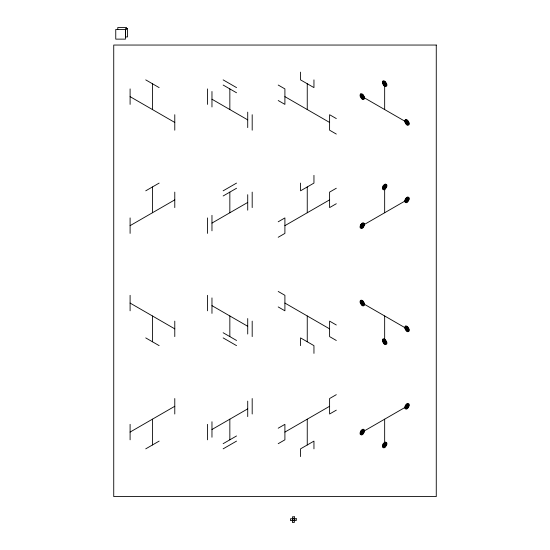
<?xml version="1.0" encoding="UTF-8"?>
<svg xmlns="http://www.w3.org/2000/svg" width="550" height="550" viewBox="0 0 550 550"><rect width="100%" height="100%" fill="white"/><g stroke="black" fill="none" stroke-linecap="round" stroke-linejoin="round"><path stroke-width="0.82" d="M145.736 190.822L159.142 183.088M130.096 225.658L174.783 199.856M223.142 190.822L236.548 183.088M223.142 195.986L236.548 188.244M211.97 223.08L247.72 202.434M278.204 221.788L284.907 217.917L284.907 233.399L278.204 237.27M336.304 188.244L329.601 192.115L329.601 207.597L336.304 203.727M284.907 225.658L329.601 199.856M362.312 225.658L407.007 199.856M130.096 432.08L174.783 406.278M145.736 448.848L159.142 441.107M211.97 429.495L247.72 408.856M223.142 443.685L236.548 435.951M223.142 448.848L236.548 441.107M278.204 428.209L284.907 424.339L284.907 439.821L278.204 443.685M336.304 394.666L329.601 398.537L329.601 414.013L336.304 410.149M284.907 432.08L329.601 406.278M362.312 432.08L407.007 406.278M292.414 518.629L294.312 518.629M292.414 520.685L294.312 520.685M362.312 96.649L407.007 122.451M278.204 85.037L284.907 88.907L284.907 104.39L278.204 100.519M336.304 118.58L329.601 114.709L329.601 130.192L336.304 134.062M284.907 96.649L329.601 122.451M223.142 79.874L236.548 87.615M223.142 85.037L236.548 92.778M211.97 99.227L247.72 119.873M145.736 79.874L159.142 87.615M130.096 96.649L174.783 122.451M362.312 303.064L407.007 328.866M278.204 291.452L284.907 295.322L284.907 310.805L278.204 306.934M336.304 324.995L329.601 321.124L329.601 336.607L336.304 340.478M284.907 303.064L329.601 328.866M211.97 305.649L247.72 326.288M223.142 332.736L236.548 340.478M223.142 337.899L236.548 345.641M130.096 303.064L174.783 328.866M145.736 337.899L159.142 345.641M384.663 83.744L384.663 109.546M384.663 186.952L384.663 212.761M384.663 315.968L384.663 341.77M384.663 419.176L384.663 444.978M313.954 79.874L313.954 87.615L300.548 79.874L300.548 72.133M313.954 175.347L313.954 183.088L300.548 190.822L300.548 183.088M313.954 353.382L313.954 345.641L300.548 337.899L300.548 345.641M313.954 448.848L313.954 441.107L300.548 448.848L300.548 456.589M307.251 83.744L307.251 109.546M307.251 186.952L307.251 212.761M307.251 315.968L307.251 341.77M307.251 419.176L307.251 444.978M294.346 518.746L294.346 520.568M252.189 114.709L252.189 130.192M252.189 192.115L252.189 207.597M252.189 321.124L252.189 336.607M252.189 398.537L252.189 414.013M247.72 112.131L247.72 127.607M247.72 194.693L247.72 210.176M247.72 318.546L247.72 334.029M247.72 401.115L247.72 416.598M229.845 88.907L229.845 109.546M229.845 192.115L229.845 212.761M229.845 315.968L229.845 336.607M229.845 419.176L229.845 439.821M211.97 91.486L211.97 106.968M211.97 215.339L211.97 230.821M211.97 297.907L211.97 313.39M211.97 421.754L211.97 437.236M207.501 88.907L207.501 104.39M207.501 217.917L207.501 233.399M207.501 295.322L207.501 310.805M207.501 424.339L207.501 439.821M174.783 114.709L174.783 130.192M174.783 192.115L174.783 207.597M174.783 321.124L174.783 336.607M174.783 398.537L174.783 414.013M152.439 83.744L152.439 109.546M152.439 186.952L152.439 212.761M152.439 315.968L152.439 341.77M152.439 419.176L152.439 444.978M130.096 88.907L130.096 104.39M130.096 217.917L130.096 233.399M130.096 295.322L130.096 310.805M130.096 424.339L130.096 439.821M125.434 29.459L125.434 39.133L115.754 39.133L115.754 29.459L126.555 29.432L126.555 27.5L117.782 27.5L117.782 29.432M361.481 225.761C362.443 229.838 364.595 221.272 361.481 225.761M361.9 225.713C362.388 227.432 363.213 223.719 361.9 225.713M383.824 187.062C384.787 191.139 386.946 182.572 383.824 187.062M384.244 187.007C384.732 188.726 385.557 185.02 384.244 187.007M361.481 432.183C362.443 436.26 364.595 427.694 361.481 432.183M361.9 432.128C362.388 433.847 363.213 430.141 361.9 432.128M406.168 199.959C407.131 204.036 409.289 195.47 406.168 199.959M406.587 199.911C407.076 201.63 407.901 197.917 406.587 199.911M383.824 445.081C384.787 449.164 386.946 440.598 383.824 445.081M384.244 445.033C384.732 446.751 385.557 443.039 384.244 445.033M406.168 406.381C407.131 410.458 409.289 401.892 406.168 406.381M406.587 406.326C407.076 408.045 407.901 404.339 406.587 406.326M361.501 95.748C361.694 100.011 364.842 95.494 361.501 95.748M361.907 96.202C362.003 98.333 363.578 96.071 361.907 96.202M383.845 82.851C384.038 87.113 387.193 82.589 383.845 82.851M384.251 83.297C384.347 85.429 385.928 83.167 384.251 83.297M361.501 302.17C361.694 306.433 364.842 301.909 361.501 302.17M361.907 302.617C362.003 304.748 363.578 302.486 361.907 302.617M406.196 121.55C406.388 125.812 409.537 121.296 406.196 121.55M406.601 122.004C406.697 124.135 408.272 121.873 406.601 122.004M383.845 340.876C384.038 345.139 387.193 340.615 383.845 340.876M384.251 341.323C384.347 343.454 385.928 341.192 384.251 341.323M406.196 327.972C406.388 332.234 409.537 327.711 406.196 327.972M406.601 328.419C406.697 330.55 408.272 328.288 406.601 328.419M360.731 224.744L360.229 225.919A3.609 3.609 0 0 0 360.078 226.951A2.448 2.448 0 0 0 360.298 227.961L361.391 228.539A2.303 2.303 0 0 0 362.312 228.236A3.609 3.609 0 0 0 363.131 227.597L364.402 225.397A3.609 3.609 0 0 0 364.547 224.366A2.303 2.303 0 0 0 364.341 223.417L363.241 222.778A2.303 2.303 0 0 0 362.312 223.08A3.609 3.609 0 0 0 361.501 223.719L360.731 224.744M361.047 224.929L360.649 225.864A2.888 2.888 0 0 0 360.525 226.689A1.959 1.959 0 0 0 360.704 227.501L361.577 227.961A1.843 1.843 0 0 0 362.312 227.721A2.888 2.888 0 0 0 362.966 227.205L363.983 225.452A2.888 2.888 0 0 0 364.1 224.627A1.843 1.843 0 0 0 363.935 223.864L363.055 223.355A1.843 1.843 0 0 0 362.312 223.596A2.888 2.888 0 0 0 361.659 224.111L361.047 224.929M361.364 225.108L361.061 225.816A2.166 2.166 0 0 0 360.972 226.435A1.471 1.471 0 0 0 361.103 227.04L361.763 227.384A1.382 1.382 0 0 0 362.312 227.205A2.166 2.166 0 0 0 362.808 226.82L363.564 225.5A2.166 2.166 0 0 0 363.653 224.881A1.382 1.382 0 0 0 363.529 224.317L362.869 223.933A1.382 1.382 0 0 0 362.312 224.111A2.166 2.166 0 0 0 361.824 224.496L361.364 225.108M383.082 186.044L382.573 187.213A3.609 3.609 0 0 0 382.429 188.244A2.448 2.448 0 0 0 382.642 189.255L383.735 189.833A2.303 2.303 0 0 0 384.663 189.537A3.609 3.609 0 0 0 385.474 188.891L386.746 186.691A3.609 3.609 0 0 0 386.897 185.666A2.303 2.303 0 0 0 386.691 184.718L385.584 184.078A2.303 2.303 0 0 0 384.663 184.374A3.609 3.609 0 0 0 383.845 185.02L383.082 186.044M383.398 186.223L382.993 187.165A2.888 2.888 0 0 0 382.876 187.99A1.959 1.959 0 0 0 383.047 188.794L383.921 189.255A1.843 1.843 0 0 0 384.663 189.021A2.888 2.888 0 0 0 385.309 188.506L386.327 186.746A2.888 2.888 0 0 0 386.451 185.921A1.843 1.843 0 0 0 386.286 185.164L385.399 184.656A1.843 1.843 0 0 0 384.663 184.889A2.888 2.888 0 0 0 384.01 185.405L383.398 186.223M383.714 186.409L383.412 187.11A2.166 2.166 0 0 0 383.322 187.729A1.471 1.471 0 0 0 383.453 188.334L384.106 188.684A1.382 1.382 0 0 0 384.663 188.506A2.166 2.166 0 0 0 385.151 188.114L385.908 186.801A2.166 2.166 0 0 0 386.004 186.182A1.382 1.382 0 0 0 385.88 185.611L385.213 185.226A1.382 1.382 0 0 0 384.663 185.405A2.166 2.166 0 0 0 384.168 185.79L383.714 186.409M405.426 198.942L404.924 200.117A3.609 3.609 0 0 0 404.772 201.149A2.448 2.448 0 0 0 404.986 202.153L406.079 202.737A2.303 2.303 0 0 0 407.007 202.434A3.609 3.609 0 0 0 407.818 201.795L409.09 199.595A3.609 3.609 0 0 0 409.241 198.564A2.303 2.303 0 0 0 409.035 197.615L407.928 196.976A2.303 2.303 0 0 0 407.007 197.278A3.609 3.609 0 0 0 406.189 197.917L405.426 198.942M405.742 199.127L405.336 200.062A2.888 2.888 0 0 0 405.219 200.887A1.959 1.959 0 0 0 405.391 201.699L406.264 202.159A1.843 1.843 0 0 0 407.007 201.919A2.888 2.888 0 0 0 407.66 201.403L408.671 199.65A2.888 2.888 0 0 0 408.794 198.825A1.843 1.843 0 0 0 408.629 198.062L407.743 197.553A1.843 1.843 0 0 0 407.007 197.794A2.888 2.888 0 0 0 406.354 198.309L405.742 199.127M406.058 199.306L405.756 200.014A2.166 2.166 0 0 0 405.666 200.633A1.471 1.471 0 0 0 405.797 201.238L406.45 201.582A1.382 1.382 0 0 0 407.007 201.403A2.166 2.166 0 0 0 407.495 201.018L408.258 199.698A2.166 2.166 0 0 0 408.348 199.079A1.382 1.382 0 0 0 408.224 198.509L407.564 198.131A1.382 1.382 0 0 0 407.007 198.309A2.166 2.166 0 0 0 406.519 198.694L406.058 199.306M360.731 431.166L360.229 432.341A3.609 3.609 0 0 0 360.078 433.366A2.448 2.448 0 0 0 360.298 434.376L361.391 434.954A2.303 2.303 0 0 0 362.312 434.658A3.609 3.609 0 0 0 363.131 434.012L364.402 431.819A3.609 3.609 0 0 0 364.547 430.788A2.303 2.303 0 0 0 364.341 429.839L363.241 429.199A2.303 2.303 0 0 0 362.312 429.495A3.609 3.609 0 0 0 361.501 430.141L360.731 431.166M361.047 431.344L360.649 432.286A2.888 2.888 0 0 0 360.525 433.111A1.959 1.959 0 0 0 360.704 433.916L361.577 434.376A1.843 1.843 0 0 0 362.312 434.143A2.888 2.888 0 0 0 362.966 433.627L363.983 431.867A2.888 2.888 0 0 0 364.1 431.042A1.843 1.843 0 0 0 363.935 430.286L363.055 429.777A1.843 1.843 0 0 0 362.312 430.011A2.888 2.888 0 0 0 361.659 430.526L361.047 431.344M361.364 431.53L361.061 432.231A2.166 2.166 0 0 0 360.972 432.85A1.471 1.471 0 0 0 361.103 433.455L361.763 433.806A1.382 1.382 0 0 0 362.312 433.627A2.166 2.166 0 0 0 362.808 433.242L363.564 431.922A2.166 2.166 0 0 0 363.653 431.303A1.382 1.382 0 0 0 363.529 430.732L362.869 430.348A1.382 1.382 0 0 0 362.312 430.526A2.166 2.166 0 0 0 361.824 430.918L361.364 431.53M383.082 444.063L382.573 445.239A3.609 3.609 0 0 0 382.429 446.27A2.448 2.448 0 0 0 382.642 447.281L383.735 447.858A2.303 2.303 0 0 0 384.663 447.556A3.609 3.609 0 0 0 385.474 446.916L386.746 444.716A3.609 3.609 0 0 0 386.897 443.685A2.303 2.303 0 0 0 386.691 442.736L385.584 442.104A2.303 2.303 0 0 0 384.663 442.399A3.609 3.609 0 0 0 383.845 443.039L383.082 444.063M383.398 444.249L382.993 445.191A2.888 2.888 0 0 0 382.876 446.009A1.959 1.959 0 0 0 383.047 446.82L383.921 447.281A1.843 1.843 0 0 0 384.663 447.04A2.888 2.888 0 0 0 385.309 446.524L386.327 444.771A2.888 2.888 0 0 0 386.451 443.946A1.843 1.843 0 0 0 386.286 443.183L385.399 442.674A1.843 1.843 0 0 0 384.663 442.915A2.888 2.888 0 0 0 384.01 443.431L383.398 444.249M383.714 444.434L383.412 445.136A2.166 2.166 0 0 0 383.322 445.754A1.471 1.471 0 0 0 383.453 446.359L384.106 446.703A1.382 1.382 0 0 0 384.663 446.524A2.166 2.166 0 0 0 385.151 446.139L385.908 444.819A2.166 2.166 0 0 0 386.004 444.207A1.382 1.382 0 0 0 385.88 443.637L385.213 443.252A1.382 1.382 0 0 0 384.663 443.431A2.166 2.166 0 0 0 384.168 443.816L383.714 444.434M405.426 405.364L404.924 406.539A3.609 3.609 0 0 0 404.772 407.564A2.448 2.448 0 0 0 404.986 408.574L406.079 409.152A2.303 2.303 0 0 0 407.007 408.856A3.609 3.609 0 0 0 407.818 408.21L409.09 406.017A3.609 3.609 0 0 0 409.241 404.986A2.303 2.303 0 0 0 409.035 404.037L407.928 403.397A2.303 2.303 0 0 0 407.007 403.693A3.609 3.609 0 0 0 406.189 404.339L405.426 405.364M405.742 405.543L405.336 406.484A2.888 2.888 0 0 0 405.219 407.309A1.959 1.959 0 0 0 405.391 408.114L406.264 408.574A1.843 1.843 0 0 0 407.007 408.341A2.888 2.888 0 0 0 407.66 407.825L408.671 406.065A2.888 2.888 0 0 0 408.794 405.24A1.843 1.843 0 0 0 408.629 404.484L407.743 403.975A1.843 1.843 0 0 0 407.007 404.209A2.888 2.888 0 0 0 406.354 404.724L405.742 405.543M406.058 405.728L405.756 406.429A2.166 2.166 0 0 0 405.666 407.048A1.471 1.471 0 0 0 405.797 407.653L406.45 408.004A1.382 1.382 0 0 0 407.007 407.825A2.166 2.166 0 0 0 407.495 407.44L408.258 406.12A2.166 2.166 0 0 0 408.348 405.501A1.382 1.382 0 0 0 408.224 404.931L407.564 404.546A1.382 1.382 0 0 0 407.007 404.724A2.166 2.166 0 0 0 406.519 405.116L406.058 405.728M360.731 93.912L360.284 94.407A2.303 2.303 0 0 0 360.078 95.356A3.609 3.609 0 0 0 360.229 96.387L361.501 98.581A3.609 3.609 0 0 0 362.312 99.227A2.303 2.303 0 0 0 363.241 99.522L364.334 98.945A2.448 2.448 0 0 0 364.547 97.934A3.609 3.609 0 0 0 364.402 96.91L363.131 94.71A3.609 3.609 0 0 0 362.312 94.064A2.303 2.303 0 0 0 361.391 93.768L360.731 93.912M361.047 94.456L360.69 94.854A1.843 1.843 0 0 0 360.525 95.618A2.888 2.888 0 0 0 360.649 96.436L361.659 98.196A2.888 2.888 0 0 0 362.312 98.711A1.843 1.843 0 0 0 363.055 98.952L363.928 98.484A1.959 1.959 0 0 0 364.1 97.68A2.888 2.888 0 0 0 363.983 96.855L362.966 95.095A2.888 2.888 0 0 0 362.312 94.579A1.843 1.843 0 0 0 361.577 94.346L361.047 94.456M361.364 95.006L361.096 95.301A1.382 1.382 0 0 0 360.972 95.872A2.166 2.166 0 0 0 361.061 96.491L361.824 97.811A2.166 2.166 0 0 0 362.312 98.196A1.382 1.382 0 0 0 362.869 98.374L363.522 98.024A1.471 1.471 0 0 0 363.653 97.419A2.166 2.166 0 0 0 363.564 96.807L362.808 95.487A2.166 2.166 0 0 0 362.312 95.102A1.382 1.382 0 0 0 361.763 94.923L361.364 95.006M383.082 81.008L382.628 81.503A2.303 2.303 0 0 0 382.429 82.459A3.609 3.609 0 0 0 382.573 83.483L383.845 85.683A3.609 3.609 0 0 0 384.663 86.329A2.303 2.303 0 0 0 385.584 86.625L386.678 86.047A2.448 2.448 0 0 0 386.897 85.037A3.609 3.609 0 0 0 386.746 84.006L385.474 81.812A3.609 3.609 0 0 0 384.663 81.166A2.303 2.303 0 0 0 383.735 80.871L383.082 81.008M383.398 81.558L383.034 81.95A1.843 1.843 0 0 0 382.876 82.713A2.888 2.888 0 0 0 382.993 83.538L384.01 85.298A2.888 2.888 0 0 0 384.663 85.807A1.843 1.843 0 0 0 385.399 86.047L386.272 85.587A1.959 1.959 0 0 0 386.451 84.776A2.888 2.888 0 0 0 386.327 83.958L385.309 82.198A2.888 2.888 0 0 0 384.663 81.682A1.843 1.843 0 0 0 383.921 81.441L383.398 81.558M383.714 82.101L383.439 82.404A1.382 1.382 0 0 0 383.322 82.974A2.166 2.166 0 0 0 383.412 83.586L384.168 84.906A2.166 2.166 0 0 0 384.663 85.291A1.382 1.382 0 0 0 385.213 85.47L385.873 85.126A1.471 1.471 0 0 0 386.004 84.521A2.166 2.166 0 0 0 385.908 83.903L385.151 82.583A2.166 2.166 0 0 0 384.663 82.198A1.382 1.382 0 0 0 384.106 82.019L383.714 82.101M405.426 119.714L404.979 120.209A2.303 2.303 0 0 0 404.772 121.158A3.609 3.609 0 0 0 404.924 122.189L406.189 124.382A3.609 3.609 0 0 0 407.007 125.029A2.303 2.303 0 0 0 407.928 125.324L409.021 124.747A2.448 2.448 0 0 0 409.241 123.736A3.609 3.609 0 0 0 409.09 122.712L407.818 120.512A3.609 3.609 0 0 0 407.007 119.866A2.303 2.303 0 0 0 406.079 119.57L405.426 119.714M405.742 120.257L405.384 120.656A1.843 1.843 0 0 0 405.219 121.419A2.888 2.888 0 0 0 405.336 122.238L406.354 123.998A2.888 2.888 0 0 0 407.007 124.513A1.843 1.843 0 0 0 407.743 124.754L408.616 124.286A1.959 1.959 0 0 0 408.794 123.482A2.888 2.888 0 0 0 408.671 122.657L407.66 120.897A2.888 2.888 0 0 0 407.007 120.388A1.843 1.843 0 0 0 406.264 120.147L405.742 120.257M406.058 120.808L405.79 121.103A1.382 1.382 0 0 0 405.666 121.674A2.166 2.166 0 0 0 405.756 122.292L406.519 123.613A2.166 2.166 0 0 0 407.007 123.998A1.382 1.382 0 0 0 407.564 124.176L408.217 123.826A1.471 1.471 0 0 0 408.348 123.221A2.166 2.166 0 0 0 408.258 122.609L407.495 121.289A2.166 2.166 0 0 0 407.007 120.904A1.382 1.382 0 0 0 406.45 120.725L406.058 120.808M360.731 300.327L360.284 300.822A2.303 2.303 0 0 0 360.078 301.778A3.609 3.609 0 0 0 360.229 302.803L361.501 305.002A3.609 3.609 0 0 0 362.312 305.649A2.303 2.303 0 0 0 363.241 305.944L364.334 305.367A2.448 2.448 0 0 0 364.547 304.356A3.609 3.609 0 0 0 364.402 303.325L363.131 301.132A3.609 3.609 0 0 0 362.312 300.486A2.303 2.303 0 0 0 361.391 300.19L360.731 300.327M361.047 300.877L360.69 301.276A1.843 1.843 0 0 0 360.525 302.032A2.888 2.888 0 0 0 360.649 302.857L361.659 304.618A2.888 2.888 0 0 0 362.312 305.133A1.843 1.843 0 0 0 363.055 305.367L363.928 304.906A1.959 1.959 0 0 0 364.1 304.095A2.888 2.888 0 0 0 363.983 303.277L362.966 301.517A2.888 2.888 0 0 0 362.312 301.001A1.843 1.843 0 0 0 361.577 300.761L361.047 300.877M361.364 301.421L361.096 301.723A1.382 1.382 0 0 0 360.972 302.294A2.166 2.166 0 0 0 361.061 302.906L361.824 304.226A2.166 2.166 0 0 0 362.312 304.611A1.382 1.382 0 0 0 362.869 304.789L363.522 304.446A1.471 1.471 0 0 0 363.653 303.841A2.166 2.166 0 0 0 363.564 303.222L362.808 301.902A2.166 2.166 0 0 0 362.312 301.517A1.382 1.382 0 0 0 361.763 301.338L361.364 301.421M383.082 339.034L382.628 339.529A2.303 2.303 0 0 0 382.429 340.478A3.609 3.609 0 0 0 382.573 341.509L383.845 343.709A3.609 3.609 0 0 0 384.663 344.348A2.303 2.303 0 0 0 385.584 344.644L386.678 344.066A2.448 2.448 0 0 0 386.897 343.062A3.609 3.609 0 0 0 386.746 342.031L385.474 339.831A3.609 3.609 0 0 0 384.663 339.192A2.303 2.303 0 0 0 383.735 338.889L383.082 339.034M383.398 339.577L383.034 339.976A1.843 1.843 0 0 0 382.876 340.739A2.888 2.888 0 0 0 382.993 341.557L384.01 343.317A2.888 2.888 0 0 0 384.663 343.832A1.843 1.843 0 0 0 385.399 344.073L386.272 343.606A1.959 1.959 0 0 0 386.451 342.801A2.888 2.888 0 0 0 386.327 341.976L385.309 340.223A2.888 2.888 0 0 0 384.663 339.707A1.843 1.843 0 0 0 383.921 339.467L383.398 339.577M383.714 340.127L383.439 340.423A1.382 1.382 0 0 0 383.322 340.993A2.166 2.166 0 0 0 383.412 341.612L384.168 342.932A2.166 2.166 0 0 0 384.663 343.317A1.382 1.382 0 0 0 385.213 343.496L385.873 343.152A1.471 1.471 0 0 0 386.004 342.54A2.166 2.166 0 0 0 385.908 341.928L385.151 340.608A2.166 2.166 0 0 0 384.663 340.223A1.382 1.382 0 0 0 384.106 340.044L383.714 340.127M405.426 326.129L404.979 326.624A2.303 2.303 0 0 0 404.772 327.58A3.609 3.609 0 0 0 404.924 328.604L406.189 330.804A3.609 3.609 0 0 0 407.007 331.451A2.303 2.303 0 0 0 407.928 331.746L409.021 331.169A2.448 2.448 0 0 0 409.241 330.158A3.609 3.609 0 0 0 409.09 329.127L407.818 326.934A3.609 3.609 0 0 0 407.007 326.288A2.303 2.303 0 0 0 406.079 325.992L405.426 326.129M405.742 326.679L405.384 327.078A1.843 1.843 0 0 0 405.219 327.834A2.888 2.888 0 0 0 405.336 328.659L406.354 330.419A2.888 2.888 0 0 0 407.007 330.935A1.843 1.843 0 0 0 407.743 331.169L408.616 330.708A1.959 1.959 0 0 0 408.794 329.897A2.888 2.888 0 0 0 408.671 329.079L407.66 327.319A2.888 2.888 0 0 0 407.007 326.803A1.843 1.843 0 0 0 406.264 326.562L405.742 326.679M406.058 327.222L405.79 327.525A1.382 1.382 0 0 0 405.666 328.096A2.166 2.166 0 0 0 405.756 328.714L406.519 330.028A2.166 2.166 0 0 0 407.007 330.419A1.382 1.382 0 0 0 407.564 330.598L408.217 330.248A1.471 1.471 0 0 0 408.348 329.643A2.166 2.166 0 0 0 408.258 329.024L407.495 327.704A2.166 2.166 0 0 0 407.007 327.319A1.382 1.382 0 0 0 406.45 327.14L406.058 327.222M127.517 28.469L125.586 28.469L125.586 36.939L127.517 36.939L127.517 28.469M436.267 45.045L113.733 45.045L113.733 496.581L436.267 496.581L436.267 45.045M294.312 516.814L292.414 516.814L292.414 522.5L294.312 522.5L294.312 516.814M296.251 518.746L290.476 518.746L290.476 520.568L296.251 520.568L296.251 518.746"/></g></svg>
